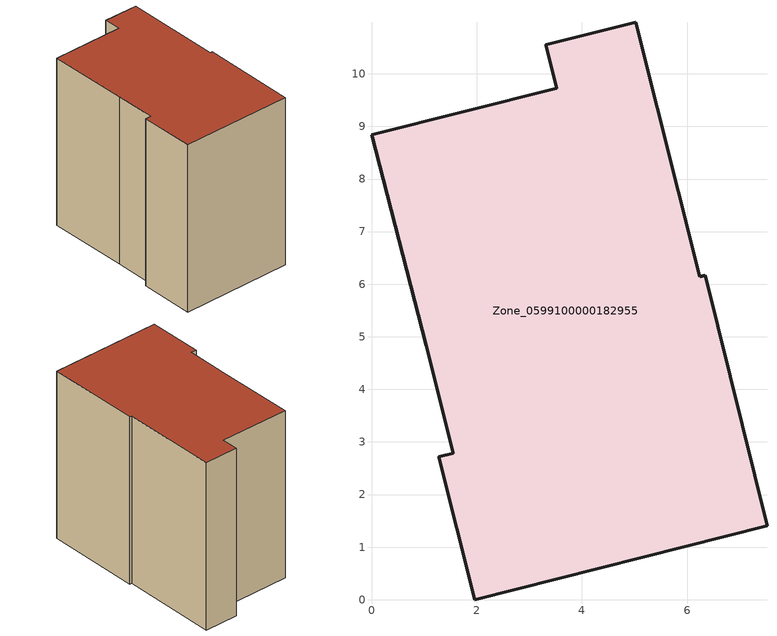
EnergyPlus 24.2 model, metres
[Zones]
Zone_0599100000182955
 floor ground (C_G): 6.24,6.14 6.35,6.17 7.52,1.41 1.96,0 1.28,2.71 1.55,2.78 1.04,4.83 0,8.84 3.52,9.73 3.31,10.55 5.02,10.98 z0
 wall outside (C_F): 5.02,10.98 3.31,10.55 3.52,9.73 0,8.84 1.04,4.83 1.55,2.78 1.28,2.71 1.96,0 7.52,1.41 6.35,6.17 6.24,6.14 5.02,10.98 z0:8.84
 roof outside (C_R): 6.24,6.14 5.02,10.98 3.31,10.55 3.52,9.73 0,8.84 1.04,4.83 1.55,2.78 1.28,2.71 1.96,0 7.52,1.41 6.35,6.17 z8.84
[BUILDING]
Pand.0599100000182955: North Axis=0; Terrain=City; Loads Convergence Tolerance Value=0.04; Temperature Convergence Tolerance Value=0.4; Solar Distribution=FullExterior; Maximum Number of Warmup Days=25; Minimum Number of Warmup Days=1
[Site:Location]
Rotterdam.The.Hague.AP_ZH_NLD Design_Conditions: Latitude=51.96; Longitude=4.45; Time Zone=1; Elevation=-4.5
[SITE:GROUNDTEMPERATURE:BUILDINGSURFACE]
18, 18, 18, 18, 18, 18, 18, 18, 18, 18, 18, 18
[MATERIAL] Thermal Absorptance=0.9; Solar Absorptance=0.7; Visible Absorptance=0.7
Name | Roughness | Thickness | Conductivity | Density | Specific Heat
G.TI.1975-1991 | MediumSmooth | 0.15 | 0.288461 | 540 | 1210
F.TI.1975-1991 | Rough | 0.3 | 0.230769 | 1920 | 840
R.TI.1975-1991 | MediumRough | 0.2 | 0.153846 | 1500 | 1000
[CONSTRUCTION]
C_G: G.TI.1975-1991
C_F: F.TI.1975-1991
C_R: R.TI.1975-1991
[ZONE]
Zone_0599100000182955: Type=1; Multiplier=1; Ceiling Height=Autocalculate; Volume=Autocalculate; Floor Area=autocalculate; Part of Total Floor Area=Yes
[ZONEINFILTRATION:DESIGNFLOWRATE]
Infil_Zone_0599100000182955: Zone or ZoneList or Space or SpaceList=Zone_0599100000182955; Schedule=AlwaysOn; Design Flow Rate Calculation Method=Flow/Area; Flow Rate per Floor Area=0.003; Constant Term Coefficient=1; Temperature Term Coefficient=0; Velocity Term Coefficient=0; Velocity Squared Term Coefficient=0
[HVACTEMPLATE:ZONE:IDEALLOADSAIRSYSTEM]
Zone_0599100000182955: Maximum Heating Supply Air Temperature=50; Minimum Cooling Supply Air Temperature=13; Maximum Heating Supply Air Humidity Ratio=0.0156; Minimum Cooling Supply Air Humidity Ratio=0.0077; Heating Limit=NoLimit; Cooling Limit=NoLimit; Dehumidification Control Type=ConstantSensibleHeatRatio; Cooling Sensible Heat Ratio=0.7; Dehumidification Setpoint=60; Humidification Control Type=None; Humidification Setpoint=30; Outdoor Air Method=None; Outdoor Air Flow Rate per Person=0.00944; Outdoor Air Flow Rate per Zone Floor Area=0; Outdoor Air Flow Rate per Zone=0; Demand Controlled Ventilation Type=None; Outdoor Air Economizer Type=NoEconomizer; Heat Recovery Type=None; Sensible Heat Recovery Effectiveness=0.7; Latent Heat Recovery Effectiveness=0.65
[ZONECONTROL:THERMOSTAT]
ThermostatControl_Zone_0599100000182955: Zone or ZoneList=Zone_0599100000182955; Control Type Schedule=DualSetpointControlType; Control 1=Thermostat_Zone_0599100000182955; Temperature Difference Between Cutout And Setpoint=0
[THERMOSTATSETPOINT:DUALSETPOINT]
Thermostat_Zone_0599100000182955: Heating Setpoint Temperature Schedule=HeatingSetpoint_Zone_0599100000182955; Cooling Setpoint Temperature Schedule=CoolingSetpoint_Zone_0599100000182955
[SCHEDULE:COMPACT]
HeatingSetpoint_Zone_0599100000182955: Through: 12/31, For: AllDays, Until: 24:00, 21
CoolingSetpoint_Zone_0599100000182955: Through: 12/31, For: AllDays, Until: 24:00, 24
DualSetpointControlType: Through: 12/31, For: AllDays, Until: 24:00, 4
AlwaysOn: Through: 12/31, For: AllDays, Until: 24:00, 1
